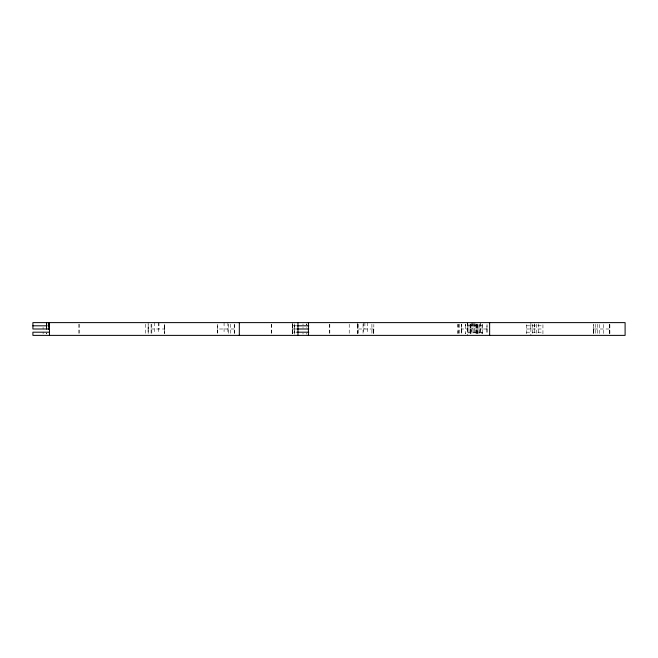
<?xml version="1.0" encoding="UTF-8"?>
<svg xmlns="http://www.w3.org/2000/svg" width="658" height="658" viewBox="0 0 658 658"><rect width="100%" height="100%" fill="white"/><g stroke="black" fill="none" stroke-linecap="round" stroke-linejoin="round"><path stroke-width="0.49" stroke-dasharray="3.29 2.47" d="M46.521 333.984L46.521 333.187M234.273 333.557L234.281 324.443M292.613 324.213L292.629 335.383M294.661 334.182L294.661 325.011M306.389 328.005L306.389 327.602M306.389 324.016L306.389 325.011L306.389 323.818M457.952 333.68L457.952 331.13M457.952 326.87L457.952 324.32M467.443 329L467.443 324.213M470.626 332.191L470.626 331.591M470.626 331.196L470.626 330.398M470.626 329.995L470.626 329.197M470.626 328.4L470.626 327.404M470.626 327.207L470.626 326.212M470.626 326.006L470.626 325.011M473.135 325.809L473.135 322.617M476.976 333.787L476.976 331.994M476.976 329.197L476.976 328.005M476.976 327.602L476.976 326.804M476.976 326.409L476.976 325.414M476.976 325.011L476.976 324.213M530.809 329L530.809 324.213M534.65 328.605L534.65 329.197M534.65 326.87L534.65 324.32M542.94 333.787L542.94 324.213M217.716 329L217.724 324.443M294.661 328.605L294.661 329.197M470.462 333.557L470.454 324.443M476.976 329.395L476.976 328.803M526.367 333.787L526.359 324.213M593.269 333.557L593.277 329L609.834 329M164.673 329L164.689 324.443L164.706 333.557L164.673 329L148.124 329L148.124 333.787M357.278 333.787L357.286 324.213M486.953 329L486.969 324.443M148.173 324.443L148.182 333.557M373.662 333.557L373.686 329L373.785 333.557M477.93 333.557L477.93 324.213M482.018 332.191L482.059 333.787L482.075 324.213L482.018 325.809M609.818 333.787L609.818 324.213M609.81 324.443L609.818 333.557M593.277 324.443L593.36 333.557L593.384 324.443M296.322 325.809L292.234 325.809L292.234 333.787L292.234 332.191L296.347 332.191M482.092 332.191L465.51 332.191L465.527 333.787L465.551 325.809L482.1 325.809M526.359 325.809L542.94 325.809M234.273 329L217.691 329L217.716 333.557M296.289 329L292.234 329L292.242 324.213L292.259 325.809M357.253 333.557L357.253 329L373.843 329L373.826 324.443M526.359 329L542.94 329M526.359 332.191L542.94 332.191M477.914 333.787L477.93 324.443M465.584 325.809L465.56 324.213L465.535 325.809M234.215 324.213L234.248 333.787M470.445 333.787L470.437 324.213M357.269 324.443L357.286 329M461.373 329L461.381 333.557L461.381 324.443L461.373 329L487.019 329L487.019 324.443M593.36 329L593.368 333.557M148.149 327.725L148.149 329L148.149 322.617M609.678 324.213L609.678 333.787M603.452 324.443L603.452 333.557M599.627 324.443L599.627 333.557M597.768 324.213L597.768 333.787M595.227 324.213L595.227 333.787M538.425 323.818L538.425 334.182M536.558 324.213L536.558 333.787M534.65 323.818L534.65 334.182M532.741 324.213L532.741 333.787M530.874 322.617L530.874 335.383M482.569 324.213L482.569 333.787M480.611 322.617L480.611 333.557M480.118 323.818L480.118 334.182M479.46 324.213L479.46 333.787M476.976 323.818L476.976 334.182M476.844 324.443L476.844 333.557M476.565 324.213L476.565 333.787M475.718 324.213L475.718 333.787M474.953 322.617L474.953 329M474.459 323.818L474.459 334.182M473.069 324.016L473.135 335.383M472.411 322.617L472.411 329M471.893 324.213L471.893 333.787M471.58 322.617L471.58 333.557M470.626 323.818L470.626 334.182M468.998 324.213L468.998 333.787M467.748 322.617L467.748 333.557M467.484 322.617L467.484 335.383M461.776 324.213L461.776 333.787M459.465 324.213L459.465 333.787M458.215 324.213L458.215 333.787M457.952 324.213L457.952 333.787M371.91 324.213L371.91 333.787M367.427 322.617L367.427 333.557M364.886 322.617L364.886 329M363.668 322.617L363.668 333.557M363.06 324.213L363.06 333.787M358.651 324.213L358.651 333.787M357.656 322.617L357.656 329M349.217 324.213L349.217 333.787M329.814 324.213L329.814 333.787M329.329 324.213L329.329 333.787M306.389 332.989L306.389 334.182M303.009 324.016L303.009 325.011M303.009 327.404L303.009 328.202M303.009 332.989L303.009 333.984M294.661 323.818L294.661 333.984M292.629 322.617L292.629 325.809M292.613 324.016L292.613 333.984M271.721 324.213L271.721 333.787M271.236 324.213L271.236 333.787M230.596 324.213L230.596 333.787M228.532 324.213L228.532 333.787M227.898 322.617L227.898 333.557M224.074 322.617L224.074 333.557M217.716 324.213L217.716 333.787M164.327 324.213L164.327 333.787M158.965 322.617L158.965 329M158.29 322.617L158.29 333.557M154.54 322.617L154.54 333.557M151.809 324.213L151.809 333.787M151.093 324.213L151.093 333.787M145.508 324.213L145.508 333.787M79.462 324.213L79.462 333.787M78.828 324.213L78.828 333.787M46.521 332.989L46.521 333.787M43.074 327.404L43.074 329M43.107 332.191L43.107 333.787M373.793 329L373.736 333.557L373.793 329M487.019 329L486.986 333.557L486.986 329M470.593 329L470.511 332.191L470.593 329"/><path stroke-width="0.99" d="M46.521 329L46.521 322.617M46.57 325.809L46.57 322.617M48.856 328.202L48.856 329.197M48.856 325.414L48.856 326.212M48.856 325.011L48.856 323.415M48.856 322.823L48.856 329.395M49.49 332.191L32.9 332.191L32.9 335.383L625.1 335.383L625.1 322.617L32.9 322.617L32.9 325.809L47.146 325.809M297.087 325.809L308.816 325.809M49.482 329L32.9 329L32.916 325.809M296.816 329L308.816 329M296.816 332.191L308.816 332.191M489.634 322.617L489.634 335.383M308.413 322.617L308.413 335.383M297.967 322.617L297.967 335.383M239.331 322.617L239.331 335.383M49.465 322.617L49.465 335.383"/></g></svg>
